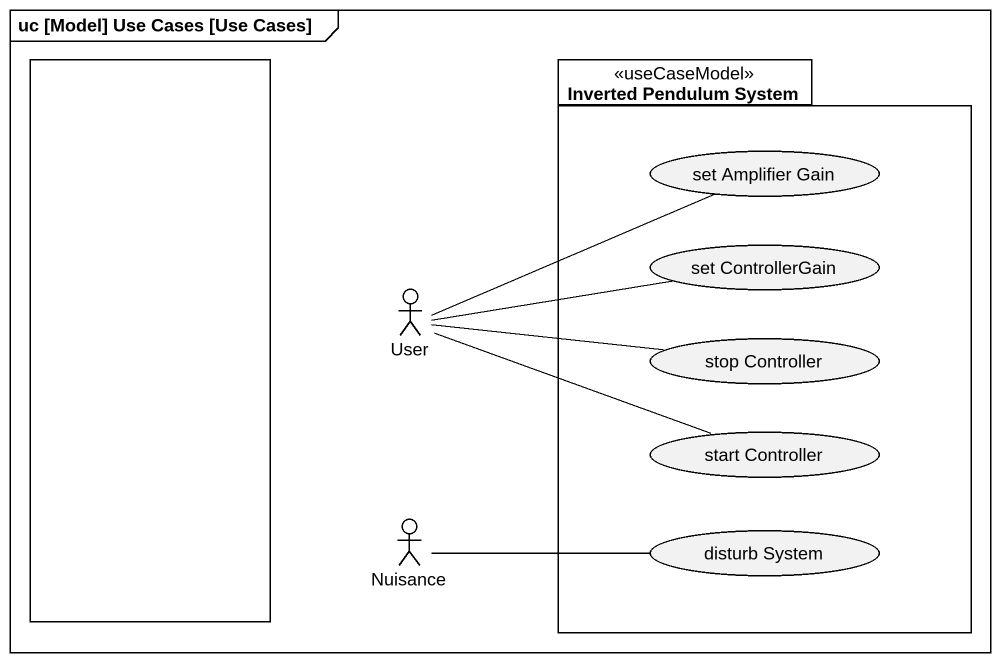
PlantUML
@startuml
mainframe uc [Model] Use Cases [Use Cases]
rectangle " " as rectangle1
package "Inverted Pendulum System" as Inverted_Pendulum_System <<useCaseModel>> {
  usecase "set Amplifier Gain" as set_Amplifier_Gain
  usecase "set ControllerGain" as set_ControllerGain
  usecase "stop Controller" as stop_Controller
  usecase "start Controller" as start_Controller
  usecase "disturb System" as disturb_System
}
actor User
actor Nuisance
User -right- set_Amplifier_Gain
User -right- set_ControllerGain
User -right- stop_Controller
User -right- start_Controller
Nuisance -right- disturb_System
@enduml
